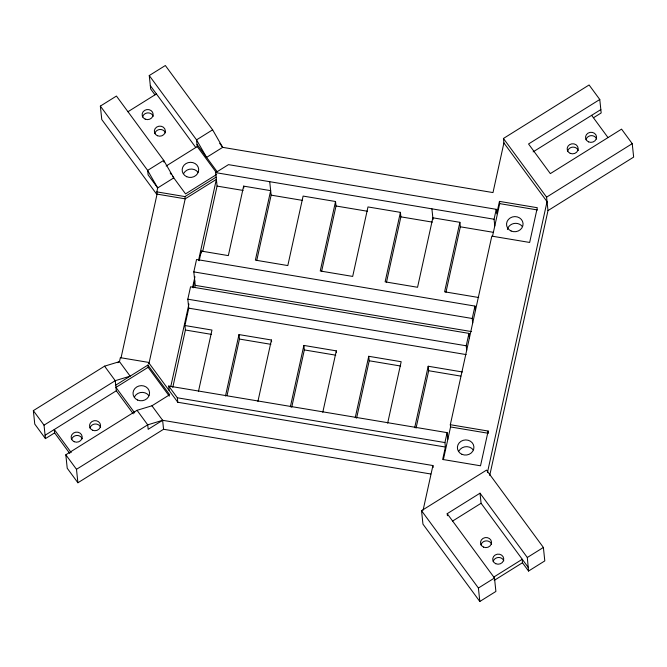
<?xml version="1.0" encoding="UTF-8"?>
<svg xmlns="http://www.w3.org/2000/svg" width="667" height="667" viewBox="0 0 667 667"><rect width="100%" height="100%" fill="white"/><g stroke="black" fill="none" stroke-linecap="round" stroke-linejoin="round"><path stroke-width="1" d="M121.035 357.879L157.062 194.122L156.828 191.879L157.695 187.927L147.64 170.41L100.358 106.095L116.442 96.056L163.723 160.363L173.779 177.881L157.695 187.927L148.116 174.887L147.64 170.41L163.723 160.363L163.915 162.156M148.933 363.607L185.193 198.833L184.959 196.59L216.133 177.122M172.778 387.41L185.401 330.015L184.934 325.529L188.753 308.162L187.811 299.191L190.545 286.785L468.959 333.383L469.426 337.861M194.797 287.335L195.231 285.351L193.814 271.894L196.548 259.488L474.962 306.086L475.438 310.572M170.744 386.71L188.936 304.01M192.563 287.552L194.947 276.713M198.591 260.155L216.366 179.365L185.193 198.833L157.062 194.122M193.23 287.81L194.764 280.865M199.191 260.739L201.309 251.084L228.339 255.611L243.63 186.126L270.66 190.654L255.378 260.138L287.81 265.566L303.101 196.081L335.534 201.509L336.01 205.995L321.602 271.444M202.668 251.542L217.075 186.093L215.658 172.636L228.464 164.641L496.256 209.313L496.732 213.79L499.458 201.384L537.302 207.72L529.656 242.454L491.812 236.126L450.317 424.712L450.558 426.955L443.355 459.663M198.449 391.479L211.964 330.057L184.934 325.529M225.479 396.006L238.994 334.576L271.427 340.003L271.619 341.796M227.055 395.448L239.461 339.061L238.994 334.576M256.728 260.589L271.135 195.139L269.718 181.691M257.912 401.434L271.427 340.003M290.353 406.862L303.869 345.431L336.301 350.867L336.493 352.66M335.534 201.509L320.243 270.994L352.685 276.421L367.976 206.937L400.408 212.364L400.884 216.85L386.476 282.308M291.712 407.312L304.335 349.917L303.869 345.431M322.786 412.289L336.301 350.867M355.228 417.717L368.743 356.295L401.175 361.722L387.66 423.145M400.408 212.364L385.117 281.849L417.559 287.277L432.85 217.801L459.88 222.319L460.347 226.805L445.948 292.254M356.587 418.176L369.21 360.772L368.743 356.295M414.691 427.672L428.206 366.241L462.348 371.961M459.88 222.319L444.589 291.804L478.723 297.515M416.05 428.122L428.681 370.727L428.206 366.241M423.12 510.105L432.925 465.541L162.623 420.302L147.715 424.837L76.488 469.318L77.906 482.766L163.565 429.273L430.79 473.995M593.663 117.642L601.184 112.948L599.775 99.5L589.094 84.976L503.435 138.469L503.91 142.955L492.988 192.58L222.678 147.349L206.595 157.387L196.54 139.87L149.258 75.554L165.341 65.516L212.623 129.823L222.678 147.349L219.685 143.272M450.317 424.712L488.161 431.049L480.515 465.791L442.671 459.455L445.406 447.048L444.931 442.563L447.115 432.641L168.701 386.043L169.176 390.528M466.7 350.275L466.225 345.789L468.959 333.383M472.703 322.978L472.236 318.493L474.962 306.086M494.781 225.963L494.072 219.235L496.256 209.313M492.471 236.46L499.691 203.627L499.458 201.384M487.435 472.561L547.048 201.634L503.91 142.955M489.72 475.438L547.991 210.597L546.581 197.149L503.435 138.469M127.922 111.739L156.42 93.947M212.623 129.823L196.54 139.87L197.249 146.59L216.166 172.319M166.158 166.008L197.249 146.59M216.642 174.471L185.551 193.889L172.586 176.255M71.219 452.559L54.277 429.506L54.627 432.875L45.439 438.611L34.767 424.087L33.35 410.639L104.569 366.158L119.476 361.631L120.352 357.67L148.474 362.381L177.797 402.259L445.406 447.048M117.784 362.69L119.476 361.631L130.157 376.146L115.249 380.682L44.03 425.162L45.439 438.611M115.716 385.167L147.882 365.082L169.668 394.714L151.943 405.786L137.035 410.313L65.816 454.794L67.225 468.242L77.906 482.766M147.882 365.082L148.116 367.317L115.958 387.41L134.717 412.923M45.089 435.251L116.308 390.77L115.249 380.682L104.569 366.158M599.775 99.5L528.547 143.98L550.342 173.612L621.561 129.131L632.233 143.655L633.65 157.104L547.991 210.597M533.108 151.884L600.834 109.588M151.943 405.786L162.623 420.302L148.182 429.323L147.715 424.837L137.035 410.313M546.581 197.149L632.233 143.655M528.556 571.052L527.305 557.495L480.023 493.188L447.207 513.682L494.489 577.989L495.898 591.446L479.823 601.484L422.953 524.137L421.536 510.689L486.518 470.11L543.388 547.457L544.797 560.905L528.556 571.052L522.453 562.748L522.261 559.288L493.763 577.08M452.585 521.069L481.082 503.277L480.023 493.188M479.823 601.484L478.406 588.036L494.489 577.989M527.305 557.495L543.388 547.457M494.214 580.39L522.453 562.748M499.691 203.627L537.535 209.963M215.658 172.636L494.072 219.235M217.075 186.093L243.105 190.445M271.135 195.139L302.56 200.4M336.01 205.995L367.434 211.256M400.884 216.85L432.299 222.111M460.347 226.805L493.48 232.349M156.828 191.879L184.959 196.59M193.814 271.894L472.236 318.493M195.231 285.351L471.594 331.599M187.811 299.191L466.225 345.789M188.753 308.162L466.141 354.586M185.401 330.015L211.431 334.367M239.461 339.061L270.885 344.322M304.335 349.917L335.759 355.178M369.21 360.772L400.634 366.033M428.681 370.727L460.805 376.105M450.558 426.955L488.394 433.292M168.701 386.043L177.33 397.782L444.931 442.563M591.646 115.324L607.979 137.552M481.082 503.277L528.364 567.584M197.015 144.355L217.192 171.794M150.317 85.643L195.756 147.449M154.944 94.814L150.675 89.011L149.258 75.554M421.536 510.689L478.406 588.036M170.185 172.995L171.386 174.621M156.812 194.397L101.776 119.543L100.358 106.095M148.116 367.317L169.301 396.131M116.308 390.77L133.25 413.815M54.627 432.875L69.76 453.452M33.35 410.639L44.03 425.162M65.816 454.794L76.488 469.318M488.161 431.049L488.319 432.541M431.899 208.829L433.033 219.593M447.115 432.641L447.824 439.361M447.207 513.682L447.415 515.699M432.925 465.541L433.141 467.534M243.63 186.126L243.822 187.927M201.309 251.084L201.501 252.876M177.33 397.782L177.797 402.259M162.623 420.302L163.565 429.273M148.474 362.381L148.633 363.874M507.395 229.531A8.279 7.562 -6 0 1 513.915 223.495A8.279 7.562 -6 0 1 522.394 226.588M458.954 450.984A8.279 7.562 -6 0 1 473.253 449.917M134.584 396.698A8.279 7.562 -6 0 1 148.883 395.631M183.725 173.37A8.279 7.562 -6 0 1 198.024 172.303M142.588 117.025A5.519 5.036 -6 0 1 147.649 112.898A5.519 5.036 -6 0 1 153.218 116.233M154.786 133.617A5.519 5.036 -6 0 1 159.847 129.498A5.519 5.036 -6 0 1 165.424 132.825M71.602 439.611A5.519 5.036 -6 0 1 76.663 435.484A5.519 5.036 -6 0 1 82.241 438.819M89.987 428.131A5.519 5.036 -6 0 1 95.047 424.012A5.519 5.036 -6 0 1 100.617 427.339M493.18 561.622A5.519 5.036 -6 0 1 498.241 557.495A5.519 5.036 -6 0 1 503.81 560.822M480.974 545.022A5.519 5.036 -6 0 1 486.035 540.895A5.519 5.036 -6 0 1 491.604 544.23M585.993 139.778A5.519 5.036 -6 0 1 591.062 135.651A5.519 5.036 -6 0 1 596.631 138.978M567.617 151.251A5.519 5.036 -6 0 1 572.678 147.132A5.519 5.036 -6 0 1 578.247 150.459M511.114 231.007A8.279 7.562 -6 0 0 523.053 223.545A8.279 7.562 -6 0 0 510.222 217.942A8.279 7.562 -6 0 0 511.114 231.007M461.973 454.335A8.279 7.562 -6 0 0 473.912 446.873A8.279 7.562 -6 0 0 461.08 441.271A8.279 7.562 -6 0 0 461.973 454.335M137.602 400.05A8.279 7.562 -6 0 0 149.541 392.588A8.279 7.562 -6 0 0 136.71 386.985A8.279 7.562 -6 0 0 137.602 400.05M186.743 176.722A8.279 7.562 -6 0 0 198.683 169.26A8.279 7.562 -6 0 0 185.851 163.657A8.279 7.562 -6 0 0 186.743 176.722M74.204 441.712A5.519 5.036 -6 0 0 82.166 436.743A5.519 5.036 -6 0 0 73.603 433A5.519 5.036 -6 0 0 74.204 441.712M92.58 430.232A5.519 5.036 -6 0 0 100.542 425.263A5.519 5.036 -6 0 0 91.988 421.527A5.519 5.036 -6 0 0 92.58 430.232M157.387 135.718A5.519 5.036 -6 0 0 165.341 130.749A5.519 5.036 -6 0 0 156.787 127.013A5.519 5.036 -6 0 0 157.387 135.718M145.181 119.126A5.519 5.036 -6 0 0 153.143 114.157A5.519 5.036 -6 0 0 144.589 110.414A5.519 5.036 -6 0 0 145.181 119.126M570.218 153.352A5.519 5.036 -6 0 0 578.172 148.382A5.519 5.036 -6 0 0 569.618 144.647A5.519 5.036 -6 0 0 570.218 153.352M588.594 141.879A5.519 5.036 -6 0 0 596.556 136.902A5.519 5.036 -6 0 0 588.002 133.167A5.519 5.036 -6 0 0 588.594 141.879M495.773 563.723A5.519 5.036 -6 0 0 503.735 558.754A5.519 5.036 -6 0 0 495.181 555.011A5.519 5.036 -6 0 0 495.773 563.723M483.575 547.123A5.519 5.036 -6 0 0 491.529 542.154A5.519 5.036 -6 0 0 482.975 538.419A5.519 5.036 -6 0 0 483.575 547.123"/></g></svg>
